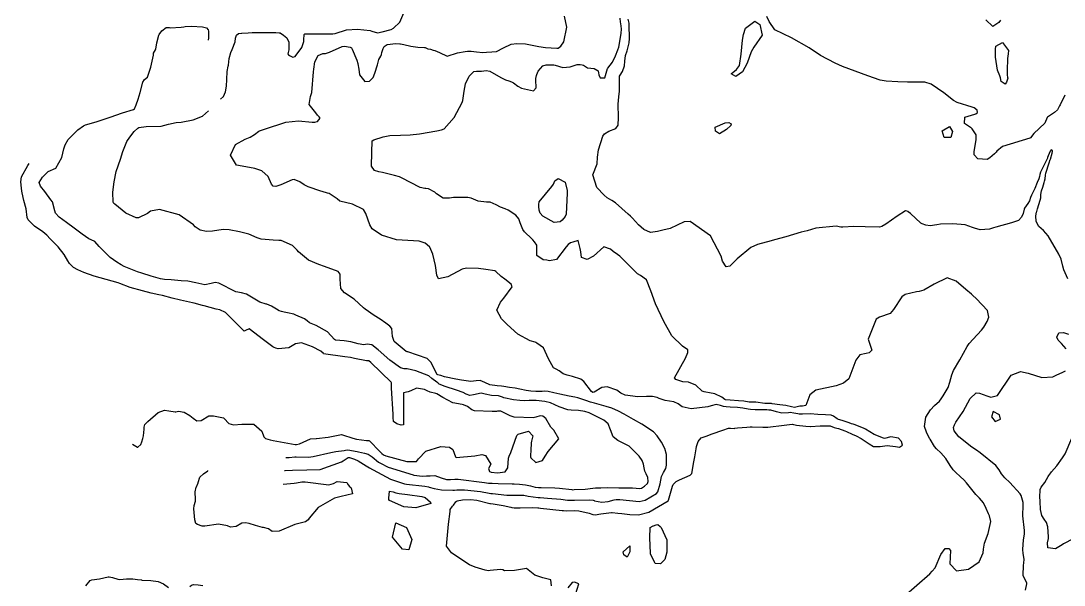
# Model space of a CAD drawing. Header units: feet. Extents: x 1313709 to 1317500, y 405869 to 411659.
# Drawn here: x 1314822 to 1315703, y 409371 to 409847 of the extents above; entities that cross this region are included whole.
import ezdxf

# ---------------------------------------------------------------- set-up
doc = ezdxf.new("R2010")
doc.units = ezdxf.units.FT
doc.layers.add('C-TOPO-MAJR', color=32, linetype='CONTINUOUS')

msp = doc.modelspace()

# ---------------------------------------------------------------- linework, layer by layer
at = {"layer": 'C-TOPO-MAJR'}
for points in [[(1314991.05, 409781.33), (1314993.43, 409783.76), (1314995.15, 409787.65), (1314995.99, 409792.49), (1314996.24, 409798), (1314996.62, 409804.68), (1314997.55, 409809.3), (1314997.67, 409809.99), (1314998.39, 409815.7), (1314999.78, 409820.73), (1315000.83, 409823.16), (1315003.22, 409829.68), (1315003.67, 409832.78), (1315004.49, 409835.49), (1315006.27, 409836.79), (1315008.59, 409837.02), (1315008.84, 409837.03), (1315014.36, 409837.44), (1315017.65, 409837.52), (1315026.27, 409837.56), (1315032.64, 409837.6), (1315033.41, 409837.61), (1315037.78, 409837.58), (1315040.49, 409837.49), (1315041.23, 409837.29), (1315044.11, 409835.5), (1315047.05, 409833.01), (1315048.55, 409829.41), (1315048.71, 409822.96), (1315047.85, 409819.67), (1315048.39, 409818.87), (1315049.19, 409818.23), (1315052.13, 409816.71), (1315053.87, 409817.29), (1315059.69, 409824.93), (1315061.2, 409829.93), (1315061.3, 409831.45), (1315061.61, 409835.95), (1315062.26, 409836.48), (1315070.84, 409836.47), (1315075.92, 409836.46), (1315078.6, 409836.5), (1315080.56, 409836.5), (1315085.81, 409836.46), (1315087.72, 409836.76), (1315097.41, 409839.78), (1315106.63, 409840.47), (1315117.42, 409839.22), (1315118.7, 409838.82), (1315123.4, 409837.47), (1315127.4, 409838.24), (1315135.18, 409840.29), (1315137.13, 409841.31), (1315142.48, 409846.28), (1315149.45, 409862.77)], [(1315111.57, 409797.83), (1315112.83, 409796.27), (1315116.73, 409796.63), (1315119.85, 409799.76), (1315121.38, 409803.43), (1315123.44, 409810.42), (1315124.67, 409814.89), (1315125.52, 409816.31), (1315126.39, 409817.76), (1315126.8, 409819.06), (1315127.22, 409820.76), (1315128.31, 409824.18), (1315129.24, 409825.82), (1315131.66, 409827.38), (1315138.9, 409828.28), (1315142.28, 409828.17), (1315143.04, 409828.06), (1315145.7, 409827.42), (1315151.53, 409826.05), (1315157.66, 409825.35), (1315163.2, 409825.12), (1315163.87, 409824.97), (1315166.13, 409823.97), (1315168.2, 409823.47), (1315170.64, 409822.81), (1315171.98, 409822.37), (1315175.75, 409820.85), (1315182.22, 409817.62), (1315191.1, 409820.45), (1315197.52, 409821.71), (1315199.48, 409821.82), (1315202.71, 409821.8), (1315207.12, 409821.26), (1315212.48, 409820.84), (1315215.41, 409820.94), (1315220.06, 409821.19), (1315224, 409821.74), (1315229.8, 409824.63), (1315236.34, 409827.89), (1315241.25, 409828.43), (1315248.44, 409827.95), (1315259.63, 409825.77), (1315265.34, 409825.08), (1315274.85, 409824.44), (1315276.14, 409824.54), (1315278.3, 409826.11), (1315280.78, 409829.86), (1315283.41, 409842.02), (1315281.36, 409851.56)], [(1315242.06, 409792.28), (1315242.1, 409792.24), (1315245.03, 409790.74), (1315255.09, 409788.46), (1315257.47, 409791.06), (1315257.31, 409797.82), (1315257.32, 409798.73), (1315257.75, 409801.24), (1315257.95, 409802.1), (1315259.07, 409805.08), (1315263.05, 409809.54), (1315266.04, 409810.35), (1315272.25, 409810.24), (1315273.44, 409809.99), (1315279.86, 409808.05), (1315286.24, 409808.58), (1315292.02, 409810.53), (1315294.75, 409810.72), (1315296.26, 409810.48), (1315297.39, 409810.06), (1315299.86, 409808.32), (1315300.74, 409807.91), (1315306.36, 409807.24), (1315309.85, 409805.27), (1315310.48, 409801.81), (1315311.38, 409799.35), (1315315.56, 409799.51), (1315316.65, 409803.4), (1315317.56, 409807.17), (1315317.85, 409807.66), (1315320.01, 409810.03), (1315321.83, 409812.49), (1315324.44, 409818.05), (1315326.43, 409822.91), (1315327.14, 409825.17), (1315329.33, 409836.89), (1315329.41, 409840.7), (1315328.84, 409845.21), (1315328.73, 409846.25), (1315328.4, 409849.62)], [(1315703.89, 409784.62), (1315699.72, 409776.57), (1315699.4, 409775.83), (1315697.59, 409772.42), (1315695.2, 409770.26), (1315689.19, 409766.32), (1315688.83, 409765.79), (1315686.83, 409761.12), (1315677.72, 409752.49), (1315674.71, 409748.84), (1315674.12, 409748.4), (1315651.26, 409741.34), (1315646.34, 409737.53), (1315645.76, 409736.67), (1315644.45, 409735.17), (1315640.52, 409731.79), (1315638.35, 409730.56), (1315630.23, 409731.12), (1315627.29, 409734.46), (1315627.28, 409737.17), (1315628.95, 409747.11), (1315628.87, 409751.14), (1315625.56, 409756.24), (1315624.67, 409757.22), (1315624.19, 409757.59), (1315619.11, 409760.74), (1315619.24, 409766.23), (1315627.72, 409768.74), (1315628.62, 409769.05), (1315629.98, 409770.16), (1315629.75, 409771.99), (1315627.34, 409773.97), (1315625.57, 409774.72), (1315612.81, 409778.47), (1315609.81, 409780.32), (1315601.66, 409786.82), (1315590.94, 409794.01), (1315585.54, 409795.79), (1315570.87, 409795.83), (1315562.8, 409796.09), (1315552.92, 409796.58), (1315547.82, 409797.41), (1315537.47, 409801.07), (1315516.18, 409808.87), (1315509.76, 409811.72), (1315497.41, 409818.24), (1315487.95, 409824.68), (1315473.04, 409833.1), (1315459, 409839.79), (1315454.05, 409846.85), (1315452.33, 409851.27)], [(1315350.24, 409465.29), (1315349.31, 409467.5), (1315348.62, 409470.26), (1315348.03, 409473.2), (1315346.82, 409476.45), (1315344.31, 409479.93), (1315341.73, 409482.76), (1315341.32, 409483.29), (1315335.91, 409488.52), (1315326.45, 409493.36), (1315322.48, 409496.41), (1315320.35, 409502.26), (1315318.27, 409507.33), (1315314.68, 409510.48), (1315305.07, 409515.15), (1315302.17, 409516.51), (1315298.44, 409517.83), (1315293.33, 409518.69), (1315287.12, 409518.91), (1315284.14, 409519.24), (1315276.98, 409521.72), (1315269.43, 409525.02), (1315264.73, 409526.34), (1315257.45, 409526.96), (1315252.73, 409527.04), (1315251.46, 409527.04), (1315247.38, 409526.86), (1315243.63, 409526.91), (1315238.38, 409527.68), (1315230.3, 409529.41), (1315228.99, 409529.85), (1315225.62, 409530.91), (1315219.79, 409531.41), (1315214.49, 409532.41), (1315211.14, 409533.15), (1315204.46, 409531.91), (1315201.49, 409531.38), (1315198.36, 409532.4), (1315195.8, 409533.93), (1315190.2, 409535.83), (1315180.53, 409538.81), (1315175.66, 409540.87), (1315174.32, 409541.91), (1315173.65, 409542.42), (1315169.36, 409545.66), (1315166.83, 409547.78), (1315155.94, 409552), (1315148.49, 409553.68), (1315146.1, 409553.8), (1315142.91, 409554.51), (1315133.79, 409560.98), (1315124.2, 409569.68), (1315118.64, 409573.97), (1315114.89, 409574.61), (1315111.98, 409574.12), (1315107.2, 409574.77), (1315101.12, 409576.64), (1315095.32, 409577.28), (1315088.01, 409578.09), (1315087.28, 409578.55), (1315081.3, 409585), (1315071.72, 409590.26), (1315066.16, 409592.5), (1315064.02, 409594.15), (1315061.9, 409595.93), (1315054.57, 409599.19), (1315052.88, 409599.78), (1315047.54, 409601.11), (1315044.75, 409601.56), (1315043.54, 409601.78), (1315042.36, 409602.09), (1315040.49, 409602.86), (1315038.34, 409604), (1315034.03, 409606.56), (1315030.03, 409608.31), (1315029.54, 409608.43), (1315024.13, 409610.17), (1315012.82, 409616.92), (1315008.61, 409617.81), (1315004.02, 409618.78), (1314989.54, 409626.09), (1314986.6, 409626.76), (1314983.02, 409625.89), (1314977.83, 409624.81), (1314970.24, 409626.33), (1314963.46, 409627.8), (1314957.84, 409628.15), (1314949.38, 409628.76), (1314943.57, 409629.18), (1314940.43, 409629.72), (1314932.42, 409632.08), (1314924.48, 409634.5), (1314920.96, 409635.73), (1314909.53, 409640.27), (1314907.05, 409641.57), (1314903.34, 409643.88), (1314897.8, 409647.72), (1314888.55, 409657.11), (1314884.92, 409661.15), (1314884.44, 409661.43), (1314879.82, 409663.47), (1314874.28, 409667.36), (1314867.51, 409672.56), (1314860.9, 409677.3), (1314854.72, 409681.81), (1314851.76, 409685.09), (1314851.23, 409687.19), (1314849.22, 409694.71), (1314847.75, 409696.54), (1314842.66, 409703.38), (1314839.13, 409708.02), (1314837.98, 409710.94), (1314840.65, 409715.57), (1314844.78, 409719.76), (1314845.6, 409720.25), (1314851.93, 409723.23), (1314856.9, 409732.24), (1314858.59, 409739.33), (1314859.77, 409742.92), (1314862.36, 409747.28), (1314864.2, 409749.42), (1314869.75, 409754.74), (1314870.58, 409755.43), (1314875.36, 409758.99), (1314877.1, 409759.85), (1314885.88, 409762.36), (1314897.74, 409766.21), (1314908.1, 409769.85), (1314917.52, 409772.6), (1314918.24, 409773.29), (1314919.84, 409776.66), (1314921.45, 409781.31), (1314923.11, 409787.04), (1314925.43, 409795.78), (1314926.77, 409798.03), (1314929.45, 409800.06), (1314932.17, 409808.28), (1314934.27, 409818.58), (1314934.31, 409819.08), (1314934.49, 409820.07), (1314936.04, 409822.91), (1314936.29, 409823.56), (1314937.3, 409828.94), (1314938.87, 409835.3), (1314939.15, 409835.98), (1314941.42, 409839.14), (1314944.98, 409841.87), (1314947.51, 409841.78), (1314948.41, 409841.67), (1314957.78, 409842.17), (1314960.01, 409842.52), (1314961.22, 409842.74), (1314966.48, 409842.94), (1314975.66, 409842.42), (1314979.22, 409841.52), (1314980.68, 409839.78), (1314980.96, 409838.68), (1314980.76, 409833.24), (1314980.61, 409831.27)], [(1315706.43, 409629.65), (1315702.92, 409637.42), (1315702.03, 409640.33), (1315700.72, 409646.24), (1315698.74, 409650.62), (1315689.82, 409666.1), (1315685.75, 409670.46), (1315681.78, 409673.95), (1315679.7, 409678.19), (1315679.33, 409683.05), (1315679.98, 409686.09), (1315680.1, 409686.51), (1315680.73, 409688.69), (1315683.07, 409696.24), (1315683.41, 409698.1), (1315683.57, 409700.79), (1315684.21, 409704.09), (1315685.25, 409707.16), (1315686.37, 409710.93), (1315686.68, 409712.07), (1315687.21, 409714.13), (1315687.52, 409717.3), (1315687.72, 409719.05), (1315690.54, 409727.69), (1315691.44, 409730.38), (1315691.58, 409730.83), (1315693.05, 409735.93), (1315693.38, 409737.2), (1315693.29, 409737.97), (1315692.38, 409738.48), (1315691.33, 409737.45), (1315691.08, 409736.85), (1315689.27, 409732.04), (1315689.1, 409731.65), (1315687.49, 409728.26), (1315683.36, 409719.67), (1315682.79, 409717.88), (1315682.41, 409716.09), (1315681.83, 409714.18), (1315680.56, 409710.98), (1315678.36, 409705.88), (1315676.88, 409702.72), (1315675.6, 409700.22), (1315674.92, 409698.46), (1315673.89, 409695.66), (1315672.47, 409693.33), (1315669.86, 409689.52), (1315669.54, 409688.65), (1315668.6, 409684.94), (1315667.21, 409681.9), (1315664.58, 409678.92), (1315658.81, 409676.96), (1315645.64, 409673.28), (1315643.58, 409672.65), (1315640.28, 409671.73), (1315632.23, 409670.99), (1315627.44, 409672.44), (1315625.82, 409673.2), (1315619.71, 409675.18), (1315609.3, 409676.15), (1315598.78, 409675.88), (1315595.71, 409675.21), (1315590.14, 409674.38), (1315586.48, 409674.99), (1315583.25, 409676.08), (1315582.25, 409676.72), (1315573.43, 409684.83), (1315571.6, 409686.39), (1315571.4, 409686.52), (1315569.3, 409687.1), (1315562.14, 409682.53), (1315552.7, 409675.74), (1315549.39, 409673.84), (1315547.45, 409673.35), (1315535.25, 409673.59), (1315525.74, 409673.78), (1315516.49, 409673.32), (1315514.73, 409673.45), (1315510.65, 409674.19), (1315493.5, 409672.51), (1315489.9, 409671.26), (1315486.29, 409670.33), (1315481.26, 409669.15), (1315468.11, 409665.11), (1315458.71, 409662.63), (1315455.98, 409661.87), (1315444.36, 409658.66), (1315438.7, 409656.28), (1315427.16, 409646.59), (1315420.85, 409640.42), (1315417.92, 409639.94), (1315414.88, 409644.57), (1315413.52, 409648.92), (1315404.51, 409666), (1315387.47, 409677.99), (1315382.31, 409677.81), (1315370.7, 409672.16), (1315364.42, 409670.78), (1315360, 409669.66), (1315354, 409668.93), (1315348.28, 409671.5), (1315343.87, 409675.24), (1315338.9, 409680.93), (1315337.08, 409682.63), (1315335.01, 409684.32), (1315324.39, 409693.96), (1315321.23, 409695.91), (1315317.48, 409698.19), (1315314.99, 409700.28), (1315308.79, 409706.88), (1315305.22, 409717.45), (1315308.99, 409726.92), (1315309.32, 409732.38), (1315310.21, 409738.73), (1315313.77, 409750.06), (1315315.13, 409752.08), (1315318.69, 409754.25), (1315324.81, 409756.57), (1315326.8, 409759.4), (1315326.97, 409766.01), (1315326.64, 409777.27), (1315327.35, 409783.39), (1315327.89, 409788.17), (1315327.95, 409795.19), (1315327.95, 409800.85), (1315328.25, 409801.63), (1315330.49, 409804.62), (1315332.11, 409809.5), (1315332.29, 409813.51), (1315333, 409818.17), (1315334.25, 409822.12), (1315336.03, 409828.85), (1315336.39, 409832.49), (1315336.07, 409844.12), (1315335.84, 409845.6), (1315335.19, 409848.79)], [(1315435.55, 409811.87), (1315431.67, 409804.52), (1315426.09, 409800.52), (1315422.01, 409802.71), (1315426.67, 409806.47), (1315429.13, 409809.83), (1315430.47, 409819.43), (1315431.54, 409831.28), (1315432.48, 409836.02), (1315434.24, 409841.27), (1315442.18, 409847.11), (1315446.36, 409844.26), (1315448.36, 409835.46), (1315441.33, 409825.18), (1315438.97, 409821.22), (1315435.55, 409811.87)], [(1315649.57, 409848.04), (1315648.16, 409846.02), (1315642.94, 409842.65), (1315637.17, 409848.2)], [(1315072.93, 409767.98), (1315071.46, 409769.82), (1315065.8, 409776.78), (1315066.98, 409783.53), (1315067.99, 409787.09), (1315069.51, 409804.48), (1315069.7, 409806.73), (1315070.74, 409812.77), (1315073.31, 409818.21), (1315077.49, 409819.81), (1315079.59, 409819.97), (1315082.86, 409821.03), (1315093.71, 409825.79), (1315095.53, 409826), (1315100.35, 409825.33), (1315101.53, 409824.62), (1315102, 409823.59), (1315106.08, 409814.43), (1315106.95, 409811.45), (1315106.98, 409811.23)], [(1315645.14, 409823.57), (1315645.65, 409826.05), (1315651.09, 409829.27), (1315656.12, 409822.57), (1315656.06, 409819.67), (1315655.48, 409815.83), (1315655.1, 409805.69), (1315655.16, 409801.52), (1315655.51, 409799.89), (1315655.53, 409799.17), (1315654.52, 409795.63), (1315653.51, 409793.98), (1315650.16, 409796.24), (1315649.35, 409799.47), (1315648.85, 409801.1), (1315646.86, 409805.88), (1315645.24, 409816.78), (1315645.14, 409823.57)], [(1315106.98, 409811.23), (1315107.66, 409806.61), (1315108.29, 409801.85), (1315111.57, 409797.83)], [(1315288.49, 409660.82), (1315286.42, 409660.17), (1315284.36, 409658.76), (1315282.73, 409656.85), (1315274.52, 409645.96), (1315268.84, 409644.86), (1315266.43, 409645.47), (1315263.49, 409645.89), (1315258.11, 409649.34), (1315258.16, 409657.81), (1315258.05, 409658.13), (1315255.95, 409660.9), (1315254.6, 409662.62), (1315253.01, 409664.35), (1315248.51, 409668.51), (1315247.61, 409669.32), (1315246.16, 409671.35), (1315244.03, 409676.9), (1315242.75, 409680.3), (1315240.39, 409683.43), (1315233.92, 409687.74), (1315231.37, 409688.93), (1315227.3, 409690.35), (1315223.71, 409692.16), (1315218.72, 409694.37), (1315215.59, 409694.54), (1315208.52, 409695.42), (1315202.51, 409697.78), (1315199.9, 409698.51), (1315194.76, 409698.5), (1315187.8, 409698.35), (1315184.34, 409697.89), (1315179, 409697.83), (1315173.34, 409701.5), (1315172.04, 409702.8), (1315166.5, 409705.81), (1315164.28, 409706.02), (1315163.44, 409705.96), (1315159.5, 409706.76), (1315143.85, 409714.94), (1315142.08, 409715.77), (1315137.94, 409716.99), (1315127.6, 409719.42), (1315124.76, 409720.04), (1315121.06, 409721.23), (1315118.5, 409724.94), (1315118.78, 409736.42), (1315119.13, 409746.15), (1315120.31, 409747.12), (1315128.3, 409749.56), (1315133.98, 409750.73), (1315143.02, 409750.96), (1315151.05, 409751.16), (1315158.84, 409752.16), (1315173.62, 409754.67), (1315177.63, 409755.46), (1315179.82, 409756.29), (1315188.32, 409765.79), (1315195.08, 409778.52), (1315195.64, 409780.31), (1315196.64, 409788.24), (1315197.73, 409794.45), (1315200.83, 409800.73), (1315204.98, 409804.66), (1315206.98, 409805.1), (1315211.24, 409805.08), (1315215.3, 409805.58), (1315218.21, 409805.02), (1315227.68, 409799.64)], [(1315227.68, 409799.64), (1315230.32, 409798.13), (1315231.61, 409797.71)], [(1315231.61, 409797.71), (1315234.37, 409796.8)], [(1315234.37, 409796.8), (1315236.62, 409796.06), (1315238.41, 409795.11), (1315242.06, 409792.28)], [(1315363.97, 409464.02), (1315365.1, 409466.19), (1315366.93, 409469.57), (1315367.43, 409472.59), (1315367.58, 409477.69), (1315367.43, 409481.57), (1315366.13, 409486.64), (1315363.32, 409491.78), (1315359.67, 409497.3), (1315356.45, 409500.48), (1315346.54, 409507.03), (1315339.74, 409511.1), (1315331.75, 409515.43), (1315327, 409518.05), (1315321.3, 409520.46), (1315316.49, 409521.9), (1315306.59, 409524.75), (1315303.32, 409525.68), (1315299.43, 409526.97), (1315292.72, 409529.19), (1315289.98, 409529.81), (1315285.38, 409530.72), (1315277.53, 409532.47), (1315272.51, 409533.47), (1315267.58, 409534.53), (1315264.73, 409534.87), (1315262.53, 409534.7), (1315257.15, 409534.56), (1315252.87, 409534.87), (1315248.89, 409535.38), (1315243.7, 409536.7), (1315239.62, 409537.47), (1315235.04, 409537.96), (1315230.25, 409538.75), (1315228.15, 409539.14), (1315224.62, 409539.39), (1315218.39, 409540.14), (1315214.06, 409542.33), (1315210.24, 409543.94), (1315206.73, 409543.53), (1315202.3, 409543.13), (1315194.46, 409544.11), (1315189.58, 409545.01), (1315180.04, 409547.15), (1315176.89, 409548.03), (1315176.67, 409548.1), (1315174.37, 409548.74), (1315173.95, 409549.11), (1315168.64, 409559.54), (1315165.5, 409562.47), (1315149.24, 409568.13), (1315148.64, 409568.22), (1315147.84, 409568.43), (1315137.68, 409576.92), (1315136.24, 409581.07), (1315135.58, 409587.71), (1315133.87, 409589.92), (1315130.51, 409592.45), (1315125.71, 409595.63), (1315120.61, 409598.85), (1315113.12, 409604.09), (1315111.68, 409605.24), (1315103.75, 409612.63), (1315095.69, 409617.84), (1315092.47, 409621.47), (1315091.95, 409629.43), (1315092.03, 409633.72), (1315090.26, 409635.8), (1315078.71, 409640.22), (1315074.08, 409641.86), (1315065.31, 409645.6), (1315056.81, 409652.42), (1315055.71, 409653.86), (1315051.72, 409657.91), (1315042.06, 409661.98), (1315040.26, 409662.2), (1315035.31, 409662.26), (1315025.26, 409663.3), (1315022.02, 409664.4), (1315014.98, 409667.33), (1315007.06, 409669.48), (1314998.32, 409670.98), (1314993.3, 409671.26), (1314984.24, 409670.08), (1314979.03, 409669.65), (1314973.74, 409670.84), (1314969.68, 409673.72), (1314968.22, 409675.29), (1314956.09, 409683.84), (1314939.6, 409688.33), (1314931.88, 409686.76), (1314929.22, 409684.94), (1314921.75, 409681.18), (1314919.66, 409681.18), (1314910.96, 409685.25), (1314901.72, 409692.88), (1314900.97, 409693.46), (1314900.27, 409694.57), (1314900.09, 409702.76), (1314901.17, 409711.73), (1314902.88, 409720.34), (1314906.64, 409730.71), (1314908.6, 409737.16), (1314911.95, 409745.72), (1314914.47, 409749.34), (1314918.09, 409753.97), (1314921.25, 409757), (1314922.05, 409757.49), (1314928.12, 409758.42), (1314940.9, 409758.48), (1314946.93, 409760.25), (1314953.63, 409761.71), (1314957.78, 409762.09), (1314968.02, 409763.97), (1314975.73, 409767.12), (1314980.96, 409771.53)], [(1315401.87, 409497.35), (1315405.2, 409498.63), (1315406.01, 409498.87), (1315414.98, 409502.04), (1315419.9, 409503.71), (1315421.48, 409503.68), (1315424.91, 409503.53), (1315425.29, 409503.57), (1315427.54, 409503.93), (1315435.18, 409504.57), (1315438.26, 409504.7), (1315439.79, 409504.7), (1315448.82, 409504.59), (1315449.11, 409504.59), (1315452.03, 409504.56), (1315453.14, 409504.57), (1315466.76, 409506.29), (1315471.24, 409506.92), (1315473.78, 409506.96), (1315474.63, 409506.83), (1315476.08, 409506.48), (1315477.3, 409506.26), (1315485.11, 409505.45), (1315488.82, 409505.2), (1315489.17, 409505.2), (1315497.13, 409505.8), (1315505.6, 409505.58), (1315508.96, 409504.4), (1315511.32, 409503.61), (1315512.58, 409503.34), (1315518.09, 409501.47), (1315519.46, 409500.9), (1315524.22, 409498.7), (1315527.6, 409497.09), (1315531.98, 409494.92), (1315538.6, 409490.53), (1315542.32, 409488.14), (1315547.92, 409488.28), (1315553.85, 409489.04), (1315560.74, 409488.28), (1315564.11, 409487.57), (1315566.64, 409489.33), (1315565.85, 409492.4), (1315563.46, 409495.22), (1315556.81, 409496.42), (1315551.56, 409495.1), (1315550.73, 409495.12), (1315542.68, 409498.44), (1315535.59, 409502.84), (1315533.86, 409503.66), (1315530.21, 409505.08), (1315526.9, 409506.45), (1315524.96, 409507.05), (1315523.65, 409507.45), (1315521.68, 409508.15), (1315515.91, 409510.14), (1315512.65, 409511.12), (1315511.46, 409511.61), (1315508.4, 409513.94), (1315506.65, 409514.72), (1315501.78, 409514.86), (1315495.35, 409515.3), (1315488.79, 409515.76), (1315482.23, 409515.51), (1315479.6, 409515.5), (1315478.35, 409515.69), (1315474.93, 409516.46), (1315471.92, 409516.87), (1315470.54, 409516.77), (1315464.84, 409516.25), (1315460.24, 409517.51), (1315455.67, 409518.77), (1315453.84, 409519.02), (1315452.14, 409519.15), (1315446.1, 409519.2), (1315442.35, 409519.22), (1315438.42, 409519.41), (1315436.37, 409519.73), (1315431.86, 409520.57), (1315427.34, 409521.02), (1315421.24, 409521.51), (1315417.87, 409521.77), (1315415.58, 409522.1), (1315414.82, 409522.24), (1315413.11, 409522.73), (1315409.5, 409523.72), (1315405.2, 409522.66), (1315402.36, 409521.72), (1315388.25, 409520.08), (1315380.61, 409521.71), (1315377.32, 409524.28), (1315373.79, 409525.93), (1315366.5, 409527.01), (1315361.29, 409528.79), (1315359.54, 409529.51), (1315355.77, 409530.44), (1315350.51, 409530.39), (1315343.37, 409530.21), (1315332.6, 409531.63), (1315328.96, 409533.28), (1315325.45, 409535.65), (1315317.45, 409538.61), (1315312.88, 409537.97), (1315306.51, 409533.95), (1315305.32, 409533.86), (1315304.04, 409534.66), (1315297.68, 409543.13), (1315295.07, 409545.1), (1315288.14, 409547.39), (1315283.6, 409548.3), (1315280.36, 409549.43), (1315277.02, 409551.97), (1315274.22, 409553.52), (1315272.11, 409554.67), (1315267.85, 409562.3), (1315263.53, 409571.39), (1315257.89, 409575.46), (1315257.23, 409575.91), (1315256.51, 409576.3), (1315252.41, 409577.38), (1315241.95, 409583), (1315232.91, 409591.33), (1315228.15, 409596.11), (1315224.39, 409603.4), (1315227.32, 409610.02), (1315230.2, 409613.33), (1315237.33, 409623.08), (1315236.44, 409625.34), (1315230.94, 409629.4), (1315228.03, 409631.62), (1315223.31, 409635.98), (1315222.54, 409636.42), (1315215.11, 409637.73), (1315208.86, 409638.35), (1315198.65, 409638.83), (1315194.9, 409637.94), (1315183, 409631.54), (1315175.01, 409629.75), (1315173.56, 409632.77), (1315172.58, 409641.02), (1315170.11, 409650.57), (1315167.7, 409656.52), (1315167.5, 409656.8), (1315163.62, 409659.9), (1315158.65, 409661.6), (1315139.59, 409662.69), (1315126.93, 409666.61), (1315119.12, 409671.95), (1315116.96, 409675.32), (1315113.53, 409684.93), (1315111.56, 409688.36), (1315102.37, 409692.67), (1315091.67, 409695.27), (1315089.53, 409697.32), (1315082.69, 409701.79), (1315081.26, 409702.05), (1315076.75, 409703.38), (1315075.73, 409703.8), (1315064.94, 409707.45), (1315063.86, 409707.83), (1315061.5, 409709.08), (1315057.82, 409711.54), (1315053.05, 409713.49), (1315051.49, 409713.37), (1315041.89, 409709.03), (1315037.6, 409707.63), (1315035.36, 409708), (1315033.96, 409709.67), (1315031.21, 409716.08), (1315025.78, 409720.76), (1315019.83, 409722.99), (1315015.52, 409723.77), (1315004.47, 409725.58), (1314999.39, 409734.19), (1315003.72, 409743.24), (1315011.91, 409747.72), (1315015.96, 409749.3), (1315019.6, 409751.49), (1315023.28, 409754.42), (1315023.91, 409754.74), (1315028.18, 409756.1), (1315046.23, 409761.87), (1315056.85, 409763.07), (1315068.42, 409761.93), (1315070.52, 409761.84), (1315072.56, 409762.56), (1315072.77, 409762.67), (1315074.98, 409765.41), (1315074.22, 409766.37)], [(1315074.22, 409766.37), (1315072.93, 409767.98)], [(1315420.18, 409761.77), (1315422.14, 409760.7), (1315421.81, 409759.19), (1315418.17, 409755.89), (1315412.37, 409752.15), (1315408.75, 409754.47), (1315408.52, 409757.82), (1315416.99, 409761.5), (1315420.18, 409761.77)], [(1315606.45, 409758.21), (1315608.88, 409754.11), (1315607.57, 409749.16), (1315601.95, 409748.93), (1315600.3, 409754.55), (1315606.45, 409758.21)], [(1314916.57, 409490.28), (1314920.8, 409487.79), (1314921.21, 409487.77), (1314923.71, 409489.83), (1314924.52, 409492.1), (1314925.28, 409495.06), (1314925.86, 409497.19), (1314926.64, 409502.87), (1314926.65, 409504.6), (1314927.03, 409506.9), (1314929.55, 409509.42), (1314938.36, 409516.91), (1314943.7, 409518.78), (1314947.29, 409518.33), (1314952.79, 409517.54), (1314953.27, 409517.6), (1314955.45, 409517.93), (1314960.26, 409517.08), (1314965.12, 409514.36), (1314967.78, 409512.05), (1314970.94, 409510.02), (1314974.65, 409510.27), (1314981.03, 409513.98), (1314985.09, 409514.06), (1314993.41, 409512.35), (1314994.2, 409511.89), (1314998.05, 409507.77), (1315002.02, 409506.56), (1315009.07, 409507.18), (1315019.13, 409507.06), (1315025.76, 409501.22), (1315027.42, 409496.3), (1315029.09, 409494.91), (1315032.85, 409493.8), (1315035.44, 409493.28), (1315054.04, 409489.78), (1315055.24, 409489.79), (1315057.52, 409490.41), (1315066.91, 409494.76), (1315071.61, 409495.1), (1315072.13, 409495.05), (1315081.77, 409496.21), (1315093.04, 409498.23), (1315094.01, 409498.13), (1315102.59, 409495.21), (1315105.66, 409494.51), (1315114.23, 409493.41), (1315116.18, 409493.38), (1315116.86, 409493.1), (1315125.35, 409483.95), (1315127.23, 409482.22), (1315128.54, 409481.21), (1315130.44, 409480.25), (1315148.29, 409475.62), (1315156.32, 409475.58), (1315158.25, 409477.89), (1315164.38, 409484.36), (1315176.94, 409488.2), (1315184.21, 409487.74), (1315187.05, 409485.6), (1315189.5, 409479.54), (1315189.97, 409478.97), (1315205.78, 409480.45), (1315211.65, 409481.58), (1315214.81, 409480.65), (1315219.17, 409473.21), (1315217.34, 409469.64), (1315217.93, 409467.08), (1315219.4, 409466.46), (1315224.74, 409466.04), (1315231.18, 409466.96), (1315233.49, 409470.16), (1315234.23, 409478.39), (1315234.63, 409479.96), (1315235.99, 409483.04), (1315241.2, 409497.45), (1315242.33, 409498.68), (1315251, 409501.22), (1315254.6, 409497.22), (1315253.49, 409492.81), (1315253.32, 409491.45), (1315252.91, 409484.73), (1315252.78, 409480.86), (1315252.74, 409479.6), (1315252.87, 409478.57), (1315257.1, 409474.64), (1315262.71, 409476.28), (1315265.11, 409480.1), (1315267.71, 409484.05), (1315276.5, 409494.62), (1315272.52, 409502.09), (1315269.9, 409504.5), (1315265.56, 409511.98), (1315263.13, 409513.93), (1315260.88, 409513.99), (1315257.05, 409512.86), (1315254.99, 409512.56), (1315238.83, 409513.06), (1315235.5, 409514.16), (1315227.59, 409517.99), (1315224.8, 409518.03), (1315223.99, 409517.83), (1315220.27, 409517.67), (1315205.48, 409518.41), (1315203.27, 409519.16), (1315199.54, 409521.97), (1315196.25, 409523.47), (1315195.03, 409523.58), (1315186.99, 409525.22), (1315178.72, 409529.67), (1315173.49, 409532.64), (1315172.79, 409532.9), (1315168.03, 409534.03), (1315165.57, 409535.19), (1315163.32, 409536.32), (1315156.48, 409537.33), (1315151.75, 409535.09), (1315149.33, 409534.49), (1315145.43, 409533.65), (1315145.5, 409514.59), (1315145.59, 409514.08), (1315145.35, 409506.55), (1315143.59, 409506.2), (1315139.78, 409507.34), (1315137.03, 409509.38), (1315136.77, 409512.71), (1315136.83, 409515.5), (1315135.24, 409537.49), (1315135.43, 409542.06), (1315135.19, 409542.44), (1315117.99, 409559.15), (1315116.31, 409560.46), (1315115.17, 409560.65), (1315114.27, 409560.63), (1315104.08, 409562.53), (1315100.6, 409563.22), (1315096.03, 409563.92), (1315078.06, 409566.54), (1315077.81, 409566.69), (1315075.74, 409568.71), (1315068.55, 409572.36), (1315059.45, 409575.7), (1315054.21, 409574.79), (1315048.75, 409571.56), (1315039.76, 409570.6), (1315037.73, 409571.32), (1315036.41, 409571.86), (1315035.25, 409572.45), (1315030.63, 409575.63), (1315027.19, 409578.29), (1315015.06, 409587.55), (1315012.19, 409586.22), (1315010.94, 409585.7), (1314997.46, 409598.98), (1314995.26, 409601.24), (1314990.46, 409603.71), (1314987.4, 409604.24), (1314977.26, 409606.86), (1314975.79, 409607.35), (1314968.69, 409609.12), (1314967.3, 409609.4), (1314957.08, 409611.75), (1314950.08, 409613.55), (1314941.88, 409615.62), (1314938.93, 409616.27), (1314932.52, 409617.65), (1314925.2, 409619.48), (1314914.79, 409622.44), (1314906.01, 409625.78), (1314904.62, 409626.3), (1314894.57, 409629.09), (1314884.32, 409631.93), (1314875.7, 409635.04), (1314870.44, 409637.44), (1314866.88, 409639.4), (1314863.53, 409642.67), (1314862.21, 409644.95), (1314858.98, 409650.14), (1314853.94, 409656.76), (1314847.27, 409663.55), (1314844.31, 409666.54), (1314840.85, 409669.51), (1314833.98, 409674.09), (1314828.51, 409679.62), (1314827.82, 409681.63), (1314826.79, 409688.85), (1314824.94, 409695.94), (1314824.26, 409698.41), (1314823.17, 409703.77), (1314822.98, 409706.26), (1314822.43, 409711.5), (1314822.98, 409715.73), (1314828.36, 409725.42), (1314829.4, 409727.16)], [(1315259.61, 409692.41), (1315259.96, 409694.72), (1315270.82, 409707.62), (1315272.1, 409709.71), (1315273.15, 409712.42), (1315276.15, 409714.53), (1315281.95, 409711.27), (1315283.76, 409704.4), (1315283.7, 409702.04), (1315282.77, 409684.39), (1315281.91, 409682.4), (1315279.54, 409679.16), (1315277.78, 409677.88), (1315272.78, 409677.38), (1315263.05, 409682.67), (1315260.94, 409685.1), (1315259.99, 409687.6), (1315259.71, 409690.79), (1315259.61, 409692.41)], [(1315294.5, 409655.39), (1315292.88, 409662.21), (1315288.49, 409660.82)], [(1315591.83, 409383.06), (1315594.34, 409385.87), (1315599.02, 409397.21), (1315602.74, 409402.1), (1315605.79, 409402.03), (1315607.17, 409400.5), (1315606.7, 409389.21), (1315612.32, 409383.42), (1315622.58, 409384.76), (1315631.42, 409390.91), (1315634.74, 409398.5), (1315635.11, 409401.5), (1315635.98, 409406.51), (1315639.01, 409414.76), (1315641.29, 409424.98), (1315640.2, 409429.63), (1315639.41, 409431.4), (1315637.39, 409436.01), (1315635.12, 409440.81), (1315631.76, 409444.59), (1315628.6, 409447.63), (1315625.36, 409451.83), (1315620.87, 409457.66), (1315618.43, 409460.18), (1315615.64, 409462.57), (1315611.44, 409466.57), (1315609.6, 409468.6), (1315606.91, 409472.23), (1315603.24, 409478.14), (1315599.1, 409482.92), (1315595.46, 409486.15), (1315593.72, 409488.09), (1315590, 409494.37), (1315589.65, 409495.11), (1315586.94, 409500.46), (1315585.45, 409505.09), (1315586.37, 409512.89), (1315590.46, 409519.28), (1315593.86, 409522.76), (1315597.9, 409526.4), (1315599.5, 409528.37), (1315601.17, 409531.1), (1315605.17, 409538.08), (1315606.74, 409542.41), (1315608.25, 409548.65), (1315609.88, 409552.43), (1315615.27, 409561.48), (1315621.32, 409572.5), (1315622.96, 409575.05), (1315626.29, 409578.7), (1315633.49, 409586.45), (1315635.36, 409589.06), (1315638.17, 409593.59), (1315639.51, 409597.52), (1315638.48, 409603.01), (1315629.24, 409612.91), (1315625.95, 409615.95), (1315624.94, 409616.89), (1315620.23, 409620.87), (1315612.09, 409627.72), (1315604.43, 409630.58), (1315593.43, 409625.32), (1315584.86, 409620.17), (1315580.69, 409619.16), (1315578.56, 409618.87), (1315569.02, 409616.46), (1315566.12, 409614.41), (1315559.28, 409603.87), (1315556.28, 409600.44), (1315547.36, 409597.32), (1315544.52, 409595.6), (1315537.79, 409578.78), (1315540.17, 409571.2), (1315540.8, 409569.45), (1315538.59, 409567.19), (1315536.06, 409566.7), (1315530.8, 409565.58), (1315527.21, 409560.98), (1315521.44, 409545.22), (1315516.97, 409541.69), (1315510.71, 409539.29), (1315493.65, 409535.91), (1315488.45, 409531.85), (1315485.11, 409522.72), (1315482.41, 409522.37), (1315480.76, 409522.39), (1315480.12, 409522.27), (1315476.58, 409521.31), (1315475.63, 409521.28), (1315472.98, 409521.74), (1315468.33, 409522.77), (1315463.12, 409523.45), (1315456.83, 409524.34), (1315456.23, 409524.43), (1315455.66, 409524.46), (1315450.56, 409524.65), (1315442.99, 409525.56), (1315440.23, 409525.59), (1315437.24, 409525.74), (1315432.67, 409526.37), (1315428.22, 409526.8), (1315421.16, 409527.34), (1315417.36, 409527.54), (1315416.7, 409527.79), (1315414.08, 409529.97), (1315408.35, 409532.72), (1315403.82, 409533.61), (1315400.83, 409534.07), (1315399.16, 409534.31), (1315397.62, 409535.03), (1315392.23, 409539.93), (1315386.04, 409542.43), (1315381.19, 409542.8), (1315375.3, 409544.87), (1315374.28, 409546.28), (1315383.52, 409562.8), (1315385.55, 409567.52), (1315385.41, 409569.7), (1315381.12, 409572.93), (1315371.87, 409581.72), (1315365.37, 409593.83), (1315358.32, 409608.54), (1315354.22, 409619.54), (1315350.75, 409628.98), (1315345.56, 409632.44), (1315342.93, 409634.02), (1315328.2, 409648.85), (1315325.99, 409650.24), (1315322.36, 409652.76), (1315320.28, 409654.75), (1315314.48, 409656.62), (1315305.8, 409648.99), (1315300.64, 409646.14), (1315295.87, 409647.65), (1315295.16, 409652.62), (1315294.5, 409655.39)], [(1315704.79, 409570.52), (1315700.93, 409575.09), (1315698.16, 409578.04), (1315697.13, 409580.45), (1315698.86, 409584.09), (1315702.6, 409584.41), (1315706.81, 409583.08)], [(1315638.03, 409531.08), (1315641.45, 409529.91), (1315646.99, 409531.4), (1315658.59, 409548.53), (1315665.87, 409551.29)], [(1315665.87, 409551.29), (1315666.36, 409551.48), (1315672.9, 409550.23), (1315684.34, 409546.33), (1315693.59, 409547.03), (1315696.52, 409548.43)], [(1315696.52, 409548.43), (1315702.01, 409551.04)], [(1315702.01, 409551.04), (1315704.43, 409552.19)], [(1315670.66, 409366.94), (1315671.81, 409372.35), (1315671.72, 409372.75), (1315668.75, 409379.28), (1315668.95, 409388.12), (1315669.23, 409389.74), (1315669.32, 409393.16), (1315668.65, 409397.83), (1315668.2, 409401.3), (1315668.79, 409409.5), (1315669.64, 409414.32), (1315669.74, 409417.41), (1315668.46, 409429.82), (1315668.32, 409431.92), (1315668.48, 409436.48), (1315668.51, 409440.82), (1315667.01, 409446.86), (1315666.13, 409448.29), (1315657.37, 409457.89), (1315653.25, 409461.66), (1315650.2, 409465.2), (1315648.47, 409468.48), (1315645.45, 409472.28), (1315632.25, 409482.75), (1315629.29, 409485.05), (1315625.41, 409487.8), (1315614.42, 409496.25), (1315610.43, 409501.39), (1315609.91, 409504.14), (1315610.63, 409506.63), (1315611.79, 409508.83), (1315617.97, 409517.85), (1315623.98, 409528.66), (1315628.84, 409533.59), (1315631.7, 409533.24), (1315638.03, 409531.08)], [(1315641.74, 409513.28), (1315644.95, 409509.35), (1315649.39, 409511.33), (1315648.57, 409514.9), (1315643.27, 409517.84), (1315641.74, 409513.28)], [(1315690.26, 409463.7), (1315691.86, 409466.13), (1315692.63, 409466.97), (1315697.17, 409471.89), (1315701.91, 409478.65), (1315702.51, 409479.59), (1315704.05, 409481.97), (1315709.83, 409495.22), (1315712.63, 409500.73), (1315717.89, 409507.93), (1315719.81, 409510.35), (1315720.28, 409510.9), (1315722.93, 409513.41), (1315730.46, 409519.61), (1315734.01, 409523.6)], [(1315392.56, 409486.2), (1315392.93, 409488.12), (1315394.12, 409492.56), (1315396.9, 409495.45), (1315401.87, 409497.35)], [(1315046.2, 409478.95), (1315048.84, 409479.06), (1315053.75, 409479.44), (1315054.81, 409479.45), (1315065.34, 409479.28), (1315069.23, 409479.66), (1315084.19, 409483.23), (1315088.44, 409483.87)], [(1315088.44, 409483.87), (1315095.34, 409484.92), (1315096.51, 409485.14), (1315098.35, 409485.29), (1315106.31, 409484.12), (1315107.47, 409483.86), (1315112.4, 409482.63), (1315115.53, 409481.66), (1315118.96, 409479.45), (1315124.32, 409475.13), (1315125.97, 409474.24)], [(1315378.48, 409460.03), (1315387.4, 409463.92), (1315388.82, 409465.49), (1315390.51, 409475.3), (1315391.31, 409479.63), (1315392.56, 409486.2)], [(1315045.06, 409467.98), (1315045.68, 409467.9), (1315051.87, 409468.37), (1315063.9, 409468.51), (1315075.23, 409468.9), (1315093.04, 409475.16), (1315094.53, 409476.19)], [(1315094.53, 409476.19), (1315097.86, 409478.47), (1315098.85, 409478.84), (1315099.74, 409478.84), (1315100.8, 409478.63), (1315104.1, 409477.63), (1315107.29, 409476.22), (1315113.86, 409471.96), (1315116.84, 409470.28), (1315119.39, 409468.8)], [(1315125.97, 409474.24), (1315132.41, 409470.79), (1315153.52, 409464.19), (1315154.31, 409464.04), (1315161.54, 409463.28), (1315164.94, 409463.35), (1315168.08, 409463.49)], [(1315100.48, 409454.03), (1315101.33, 409453.26), (1315102.49, 409448.22), (1315092.87, 409446.01), (1315087.21, 409444.69), (1315073.46, 409436.6), (1315065.81, 409427.81), (1315065.02, 409426.4), (1315062.69, 409424.71), (1315053.83, 409422.33), (1315040.54, 409416.69), (1315034.56, 409416.52), (1315031.52, 409418.85), (1315027.33, 409419.97), (1315026.5, 409419.94), (1315020.58, 409421.6), (1315015.05, 409423.11), (1315012.02, 409423.77), (1315008.94, 409423.65), (1315004.1, 409420.81), (1314999.35, 409420.27), (1314996.94, 409421.35), (1314989.39, 409422.62), (1314977.83, 409420.9), (1314975.46, 409421.1), (1314971.44, 409422.27), (1314970.05, 409423.37), (1314969.31, 409426.4), (1314968.37, 409435.48), (1314968.81, 409438.47), (1314969.72, 409442.1), (1314969.8, 409443.51), (1314969.65, 409450.01), (1314970.48, 409453.78), (1314970.61, 409454.16), (1314972.02, 409457.53), (1314972.15, 409457.95), (1314973.43, 409462.45), (1314976.52, 409465.07), (1314980.18, 409467.66), (1314980.41, 409467.86)], [(1315119.39, 409468.8), (1315119.77, 409468.58), (1315134.5, 409460.77), (1315146.33, 409456.62), (1315148.01, 409456.32), (1315163.37, 409454.69), (1315166.58, 409454.12), (1315167.13, 409453.97)], [(1315168.08, 409463.49), (1315171.87, 409463.65), (1315177.3, 409461.86), (1315181.9, 409460.45), (1315185.08, 409460.31), (1315188.83, 409460.6), (1315191.3, 409460.58), (1315191.48, 409460.56)], [(1315327.37, 409443.48), (1315328.14, 409443.48), (1315344.39, 409441.86), (1315349.5, 409442.92), (1315358.93, 409448.56), (1315360.17, 409450.06), (1315362.02, 409456.71), (1315363.39, 409462.9), (1315363.97, 409464.02)], [(1315328.28, 409453.39), (1315329.05, 409453.41), (1315338.66, 409453.22), (1315344.93, 409452.77), (1315346.39, 409453.06), (1315349.06, 409454.69), (1315351.49, 409456.98), (1315352.14, 409458.66), (1315351.62, 409462.03), (1315350.24, 409465.29)], [(1315710.69, 409410.22), (1315702.56, 409405.98), (1315701.45, 409405.26), (1315695.77, 409401.87), (1315689.57, 409402.7), (1315689.1, 409406.83), (1315689.93, 409410.68), (1315689.98, 409412.03), (1315689.35, 409420.48), (1315688.19, 409424.14), (1315686.27, 409427.01), (1315684.48, 409430.12), (1315683.27, 409435.17), (1315682.91, 409441.92), (1315682.82, 409446.11), (1315682.99, 409451.14), (1315683.04, 409451.82), (1315683.8, 409453.8), (1315686.84, 409457.78), (1315689.8, 409462.99), (1315690.26, 409463.7)], [(1315043.86, 409456.38), (1315053.18, 409457.16), (1315055.01, 409457.57), (1315059.49, 409458.44), (1315062.54, 409458.42)], [(1315062.54, 409458.42), (1315082.45, 409455.95), (1315086.44, 409457.06), (1315089.4, 409458.71), (1315097.52, 409457.92), (1315098.86, 409455.91), (1315099.9, 409454.55), (1315100.48, 409454.03)], [(1315167.13, 409453.97), (1315171.45, 409452.73), (1315177.43, 409451.58), (1315187.2, 409451.35), (1315188.55, 409451.45), (1315190.6, 409451.53)], [(1315191.48, 409460.56), (1315213.91, 409457.79), (1315217.21, 409457.33), (1315219.53, 409457.23), (1315220.2, 409457.2), (1315225.36, 409456.89), (1315237.1, 409456.85), (1315237.89, 409456.79)], [(1315237.89, 409456.79), (1315238.98, 409456.71), (1315243.28, 409456.37), (1315248.55, 409455.85), (1315252.68, 409455.02), (1315256.61, 409454), (1315259.37, 409453.62), (1315261.62, 409453.56)], [(1315261.62, 409453.56), (1315273.14, 409453.3), (1315277.08, 409453.03), (1315287.46, 409451.8), (1315288.05, 409451.77), (1315289.53, 409451.8), (1315298.73, 409452.19), (1315305.4, 409452.98), (1315307.62, 409453.29)], [(1315307.62, 409453.29), (1315308.37, 409453.4), (1315312.01, 409453.47), (1315318, 409453.54), (1315327.19, 409453.39), (1315328.19, 409453.39), (1315328.28, 409453.39)], [(1315326.31, 409432.02), (1315329.79, 409431.62), (1315336.47, 409430.84), (1315343.82, 409430.52), (1315352.6, 409432.77), (1315368.83, 409442.41), (1315369.19, 409442.89), (1315372.53, 409454.64), (1315373.17, 409456.1), (1315375.63, 409458.71), (1315376.1, 409458.99), (1315378.48, 409460.03)], [(1315168.27, 409441.25), (1315168.48, 409440.23), (1315155.86, 409436.35), (1315145.7, 409437.34), (1315133.71, 409442.58), (1315133.09, 409443.4), (1315133.2, 409444.74)], [(1315133.2, 409444.74), (1315133.68, 409450.53), (1315136.76, 409449.9), (1315139.12, 409449.05), (1315141.69, 409448.57), (1315148.83, 409447.7), (1315161.08, 409446), (1315163.65, 409445.09), (1315166.05, 409443.09)], [(1315190.6, 409451.53), (1315196.86, 409451.76), (1315210.59, 409450.25), (1315217.73, 409448.77), (1315219.16, 409448.59), (1315220.68, 409448.49), (1315232.65, 409447.23), (1315236.77, 409447.02), (1315236.94, 409447.02)], [(1315236.94, 409447.02), (1315237.41, 409447.01), (1315241.51, 409447.19), (1315247.08, 409447.05), (1315250.8, 409446.41), (1315259.1, 409445.2), (1315260.75, 409445.08)], [(1315260.75, 409445.08), (1315267.04, 409444.64), (1315278.24, 409443.67), (1315284.03, 409442.99), (1315285.72, 409442.88), (1315289.88, 409442.97), (1315302.68, 409443.26), (1315305.7, 409442.87), (1315306.52, 409442.59)], [(1315166.05, 409443.09), (1315168.27, 409441.25)], [(1315270.43, 409370.61), (1315269.92, 409375.83), (1315263.02, 409377.51), (1315256.28, 409379.52), (1315249.35, 409385.18), (1315239.13, 409383.58), (1315230.64, 409383.42), (1315229.36, 409384.01), (1315227.39, 409384.46), (1315218.77, 409383.51), (1315217.18, 409383.42), (1315214.48, 409383.86), (1315205.96, 409386.28), (1315201.29, 409388.23), (1315191.37, 409394.96), (1315185.96, 409398.36), (1315181.84, 409404.08), (1315183.48, 409422.55), (1315184.78, 409433.26), (1315184.82, 409435.12), (1315186.97, 409437.98), (1315187.55, 409438.58), (1315189.62, 409441.39)], [(1315189.62, 409441.39), (1315189.91, 409441.79), (1315190.66, 409442.29), (1315195.14, 409443.15), (1315202.03, 409443.57), (1315207.37, 409442.94), (1315218.26, 409440.11), (1315218.8, 409440.01), (1315221.16, 409439.77), (1315229.54, 409438.41), (1315235.96, 409436.94)], [(1315235.96, 409436.94), (1315236.81, 409436.74), (1315238.88, 409436.43), (1315243.9, 409436.52), (1315253.97, 409436.75), (1315258.81, 409436.43), (1315259.85, 409436.33)], [(1315259.85, 409436.33), (1315261.09, 409436.2), (1315279.39, 409434.33), (1315280.61, 409434.19), (1315283.38, 409434), (1315290.22, 409434.13), (1315293.58, 409433.96), (1315302.17, 409432.01), (1315305.32, 409430.96)], [(1315306.52, 409442.59), (1315306.8, 409442.5), (1315312.77, 409441.25), (1315318.28, 409441.84), (1315323.33, 409443.19), (1315324.93, 409443.51), (1315327.37, 409443.48)], [(1315305.32, 409430.96), (1315305.55, 409430.89), (1315307.35, 409430.69), (1315311.97, 409431.31), (1315321.12, 409432.57), (1315321.61, 409432.56), (1315326.31, 409432.02)], [(1315148.13, 409419.87), (1315152.47, 409409.77), (1315149.84, 409401.04), (1315144.52, 409401.69), (1315136.12, 409411.8), (1315138.94, 409423.86), (1315148.13, 409419.87)], [(1315362.07, 409420.84), (1315363.12, 409419.98), (1315367.85, 409409.45), (1315367.65, 409399.03), (1315366.16, 409392.92), (1315362.5, 409389.24), (1315357.92, 409389.6), (1315357.52, 409390.06), (1315354.11, 409397.64), (1315353.98, 409398.14), (1315353.37, 409411.16), (1315353.68, 409419.8), (1315356.14, 409421.22)], [(1315356.14, 409421.22), (1315356.47, 409421.35)], [(1315356.47, 409421.35), (1315358.81, 409422.25), (1315360.18, 409422.37), (1315362.07, 409420.84)], [(1315331.04, 409399.35), (1315336.52, 409404.31), (1315336.47, 409399.25), (1315334.42, 409394.84), (1315331.6, 409396.77), (1315331.04, 409399.35)], [(1315561.62, 409350.62), (1315567.86, 409361.74), (1315589.79, 409380.78), (1315591.83, 409383.06)], [(1314877.33, 409370.69), (1314880.9, 409375.16), (1314882.33, 409375.82), (1314888.88, 409376.63), (1314896.13, 409378.13), (1314897.04, 409378.17), (1314899.66, 409377.7), (1314904.19, 409376.24), (1314906.02, 409375.99), (1314911.67, 409376.53), (1314917.06, 409376.42), (1314920.89, 409376.05), (1314924.2, 409375.59), (1314924.64, 409375.53), (1314932.26, 409375.01), (1314938.23, 409374.23), (1314942.95, 409372.34), (1314947.16, 409369.12)], [(1314965.04, 409369.94), (1314966.58, 409371.29), (1314968.29, 409371.64), (1314972.19, 409371.36), (1314976.01, 409371.02)], [(1315290.64, 409363.22), (1315293.48, 409372.18), (1315289.88, 409373.72), (1315287.91, 409373.49), (1315284.06, 409368.91)]]:
    msp.add_lwpolyline(points, dxfattribs=at)

doc.saveas('drawing.dxf')
